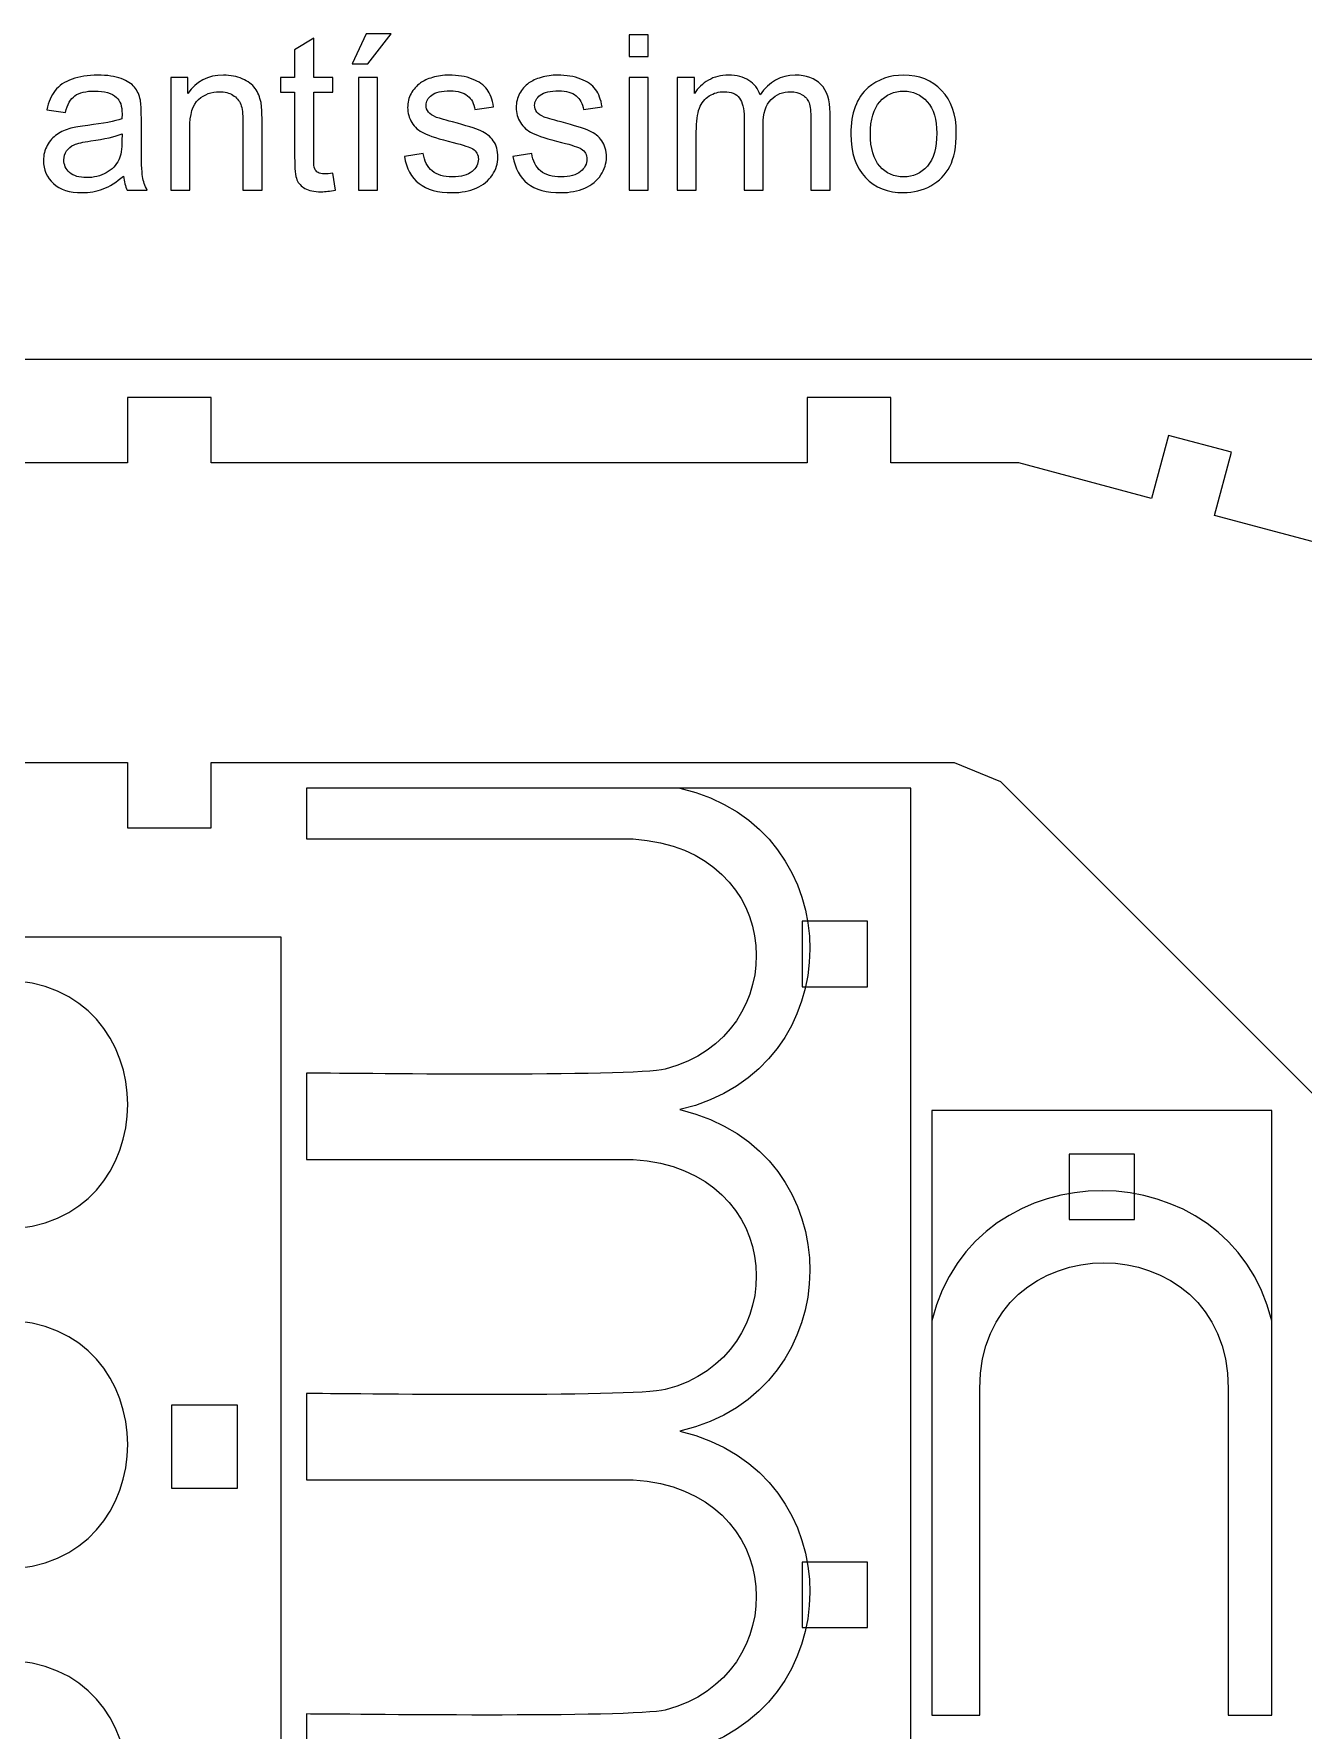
# Model space of a CAD drawing. Header units: millimetres. Extents: x -824 to 903, y -527 to 785.
# Drawn here: x -36.5 to 21.7, y 388.9 to 466.7 of the extents above; entities that cross this region are included whole.
import ezdxf

# ---------------------------------------------------------------- set-up
doc = ezdxf.new("R2010")
doc.units = ezdxf.units.MM
doc.header["$MEASUREMENT"] = 0
doc.layers.add('Camada 1', color=7, linetype='Continuous')

msp = doc.modelspace()

# ---------------------------------------------------------------- linework, layer by layer
at = {"layer": 'Camada 1', "color": 1, "lineweight": 9}
for points, knots in [([(-22.8146, 460.3547), (-22.8146, 460.3547), (-22.695, 459.5811), (-22.695, 459.5811), (-22.695, 459.5811), (-22.9407, 459.5296), (-23.1615, 459.5031), (-23.3541, 459.5031), (-23.3541, 459.5031), (-23.6712, 459.5031), (-23.9169, 459.5529), (-24.0929, 459.6541), (-24.0929, 459.6541), (-24.2672, 459.7554), (-24.39, 459.8866), (-24.4614, 460.0509), (-24.4614, 460.0509), (-24.5328, 460.2153), (-24.5677, 460.5606), (-24.5677, 461.0868), (-24.5677, 461.0868), (-24.5677, 461.0868), (-24.5677, 464.0651), (-24.5677, 464.0651), (-24.5677, 464.0651), (-24.5677, 464.0651), (-25.2151, 464.0651), (-25.2151, 464.0651), (-25.2151, 464.0651), (-25.2151, 464.0651), (-25.2151, 464.7425), (-25.2151, 464.7425), (-25.2151, 464.7425), (-25.2151, 464.7425), (-24.5677, 464.7425), (-24.5677, 464.7425), (-24.5677, 464.7425), (-24.5677, 464.7425), (-24.5677, 466.0208), (-24.5677, 466.0208), (-24.5677, 466.0208), (-24.5677, 466.0208), (-23.6911, 466.547), (-23.6911, 466.547), (-23.6911, 466.547), (-23.6911, 466.547), (-23.6911, 464.7425), (-23.6911, 464.7425), (-23.6911, 464.7425), (-23.6911, 464.7425), (-22.8146, 464.7425), (-22.8146, 464.7425), (-22.8146, 464.7425), (-22.8146, 464.7425), (-22.8146, 464.0651), (-22.8146, 464.0651), (-22.8146, 464.0651), (-22.8146, 464.0651), (-23.6911, 464.0651), (-23.6911, 464.0651), (-23.6911, 464.0651), (-23.6911, 464.0651), (-23.6911, 461.037), (-23.6911, 461.037), (-23.6911, 461.037), (-23.6911, 460.7864), (-23.6762, 460.6253), (-23.6446, 460.5539), (-23.6446, 460.5539), (-23.6148, 460.4826), (-23.565, 460.4261), (-23.4952, 460.3829), (-23.4952, 460.3829), (-23.4255, 460.3414), (-23.3259, 460.3199), (-23.1964, 460.3199), (-23.1964, 460.3199), (-23.1001, 460.3199), (-22.9723, 460.3315), (-22.8146, 460.3547)], [0, 0, 0, 0, 0.047619, 0.047619, 0.047619, 0.047619, 0.0952381, 0.0952381, 0.0952381, 0.0952381, 0.1428571, 0.1428571, 0.1428571, 0.1428571, 0.1904762, 0.1904762, 0.1904762, 0.1904762, 0.2380952, 0.2380952, 0.2380952, 0.2380952, 0.2857143, 0.2857143, 0.2857143, 0.2857143, 0.3333333, 0.3333333, 0.3333333, 0.3333333, 0.3809524, 0.3809524, 0.3809524, 0.3809524, 0.4285714, 0.4285714, 0.4285714, 0.4285714, 0.4761905, 0.4761905, 0.4761905, 0.4761905, 0.5238095, 0.5238095, 0.5238095, 0.5238095, 0.5714286, 0.5714286, 0.5714286, 0.5714286, 0.6190476, 0.6190476, 0.6190476, 0.6190476, 0.6666667, 0.6666667, 0.6666667, 0.6666667, 0.7142857, 0.7142857, 0.7142857, 0.7142857, 0.7619048, 0.7619048, 0.7619048, 0.7619048, 0.8095238, 0.8095238, 0.8095238, 0.8095238, 0.8571429, 0.8571429, 0.8571429, 0.8571429, 0.9047619, 0.9047619, 0.9047619, 0.9047619, 1, 1, 1, 1]), ([(-21.9298, 465.3799), (-21.9298, 465.3799), (-21.2923, 466.7446), (-21.2923, 466.7446), (-21.2923, 466.7446), (-21.2923, 466.7446), (-20.1368, 466.7446), (-20.1368, 466.7446), (-20.1368, 466.7446), (-20.1368, 466.7446), (-21.2026, 465.3799), (-21.2026, 465.3799), (-21.2026, 465.3799), (-21.2026, 465.3799), (-21.9298, 465.3799), (-21.9298, 465.3799)], [0, 0, 0, 0, 0.2, 0.2, 0.2, 0.2, 0.4, 0.4, 0.4, 0.4, 0.6, 0.6, 0.6, 0.6, 1, 1, 1, 1]), ([(-9.2215, 465.7087), (-9.2215, 465.7087), (-9.2215, 466.7047), (-9.2215, 466.7047), (-9.2215, 466.7047), (-9.2215, 466.7047), (-8.3449, 466.7047), (-8.3449, 466.7047), (-8.3449, 466.7047), (-8.3449, 466.7047), (-8.3449, 465.7087), (-8.3449, 465.7087), (-8.3449, 465.7087), (-8.3449, 465.7087), (-9.2215, 465.7087), (-9.2215, 465.7087)], [0, 0, 0, 0, 0.2, 0.2, 0.2, 0.2, 0.4, 0.4, 0.4, 0.4, 0.6, 0.6, 0.6, 0.6, 1, 1, 1, 1]), ([(-32.4202, 460.2203), (-32.7456, 459.943), (-33.0593, 459.7488), (-33.3598, 459.6342), (-33.3598, 459.6342), (-33.6603, 459.5197), (-33.9824, 459.4632), (-34.3277, 459.4632), (-34.3277, 459.4632), (-34.8954, 459.4632), (-35.332, 459.601), (-35.6375, 459.8783), (-35.6375, 459.8783), (-35.943, 460.1538), (-36.0957, 460.5075), (-36.0957, 460.9374), (-36.0957, 460.9374), (-36.0957, 461.1898), (-36.0376, 461.4205), (-35.9231, 461.6297), (-35.9231, 461.6297), (-35.8068, 461.8389), (-35.6558, 462.0049), (-35.4698, 462.1311), (-35.4698, 462.1311), (-35.2822, 462.2572), (-35.0731, 462.3535), (-34.839, 462.4183), (-34.839, 462.4183), (-34.6663, 462.4631), (-34.4057, 462.5063), (-34.0587, 462.5494), (-34.0587, 462.5494), (-33.3515, 462.6324), (-32.8286, 462.7337), (-32.4949, 462.8499), (-32.4949, 462.8499), (-32.4916, 462.9694), (-32.4899, 463.0458), (-32.4899, 463.0773), (-32.4899, 463.0773), (-32.4899, 463.4326), (-32.5729, 463.6833), (-32.7389, 463.8294), (-32.7389, 463.8294), (-32.963, 464.0269), (-33.2967, 464.1249), (-33.7383, 464.1249), (-33.7383, 464.1249), (-34.1517, 464.1249), (-34.4572, 464.0518), (-34.6531, 463.9074), (-34.6531, 463.9074), (-34.8506, 463.763), (-34.995, 463.5073), (-35.0897, 463.1388), (-35.0897, 463.1388), (-35.0897, 463.1388), (-35.9463, 463.2583), (-35.9463, 463.2583), (-35.9463, 463.2583), (-35.8683, 463.6252), (-35.7404, 463.9223), (-35.5611, 464.1481), (-35.5611, 464.1481), (-35.3819, 464.3739), (-35.1229, 464.5466), (-34.7842, 464.6694), (-34.7842, 464.6694), (-34.4472, 464.7906), (-34.0537, 464.852), (-33.6088, 464.852), (-33.6088, 464.852), (-33.1672, 464.852), (-32.807, 464.8006), (-32.5297, 464.696), (-32.5297, 464.696), (-32.2542, 464.5914), (-32.05, 464.4619), (-31.9205, 464.3042), (-31.9205, 464.3042), (-31.791, 464.1465), (-31.6997, 463.9473), (-31.6466, 463.7065), (-31.6466, 463.7065), (-31.6183, 463.5571), (-31.6034, 463.2882), (-31.6034, 462.9014), (-31.6034, 462.9014), (-31.6034, 462.9014), (-31.6034, 461.7393), (-31.6034, 461.7393), (-31.6034, 461.7393), (-31.6034, 460.9275), (-31.5851, 460.4145), (-31.5486, 460.197), (-31.5486, 460.197), (-31.5137, 459.9795), (-31.4407, 459.772), (-31.3344, 459.5728), (-31.3344, 459.5728), (-31.3344, 459.5728), (-32.2508, 459.5728), (-32.2508, 459.5728), (-32.2508, 459.5728), (-32.3388, 459.7571), (-32.3953, 459.9729), (-32.4202, 460.2203)], [0, 0, 0, 0, 0.0357143, 0.0357143, 0.0357143, 0.0357143, 0.0714286, 0.0714286, 0.0714286, 0.0714286, 0.1071429, 0.1071429, 0.1071429, 0.1071429, 0.1428571, 0.1428571, 0.1428571, 0.1428571, 0.1785714, 0.1785714, 0.1785714, 0.1785714, 0.2142857, 0.2142857, 0.2142857, 0.2142857, 0.25, 0.25, 0.25, 0.25, 0.2857143, 0.2857143, 0.2857143, 0.2857143, 0.3214286, 0.3214286, 0.3214286, 0.3214286, 0.3571429, 0.3571429, 0.3571429, 0.3571429, 0.3928571, 0.3928571, 0.3928571, 0.3928571, 0.4285714, 0.4285714, 0.4285714, 0.4285714, 0.4642857, 0.4642857, 0.4642857, 0.4642857, 0.5, 0.5, 0.5, 0.5, 0.5357143, 0.5357143, 0.5357143, 0.5357143, 0.5714286, 0.5714286, 0.5714286, 0.5714286, 0.6071429, 0.6071429, 0.6071429, 0.6071429, 0.6428571, 0.6428571, 0.6428571, 0.6428571, 0.6785714, 0.6785714, 0.6785714, 0.6785714, 0.7142857, 0.7142857, 0.7142857, 0.7142857, 0.75, 0.75, 0.75, 0.75, 0.7857143, 0.7857143, 0.7857143, 0.7857143, 0.8214286, 0.8214286, 0.8214286, 0.8214286, 0.8571429, 0.8571429, 0.8571429, 0.8571429, 0.8928571, 0.8928571, 0.8928571, 0.8928571, 0.9285714, 0.9285714, 0.9285714, 0.9285714, 1, 1, 1, 1]), ([(-30.257, 459.5728), (-30.257, 459.5728), (-30.257, 464.7425), (-30.257, 464.7425), (-30.257, 464.7425), (-30.257, 464.7425), (-29.4701, 464.7425), (-29.4701, 464.7425), (-29.4701, 464.7425), (-29.4701, 464.7425), (-29.4701, 464.0087), (-29.4701, 464.0087), (-29.4701, 464.0087), (-29.0916, 464.5715), (-28.5437, 464.852), (-27.8282, 464.852), (-27.8282, 464.852), (-27.5161, 464.852), (-27.2306, 464.7956), (-26.9699, 464.6844), (-26.9699, 464.6844), (-26.7093, 464.5731), (-26.5134, 464.4254), (-26.3839, 464.2444), (-26.3839, 464.2444), (-26.2544, 464.0635), (-26.1631, 463.8476), (-26.1116, 463.5986), (-26.1116, 463.5986), (-26.0801, 463.4359), (-26.0635, 463.152), (-26.0635, 462.747), (-26.0635, 462.747), (-26.0635, 462.747), (-26.0635, 459.5728), (-26.0635, 459.5728), (-26.0635, 459.5728), (-26.0635, 459.5728), (-26.94, 459.5728), (-26.94, 459.5728), (-26.94, 459.5728), (-26.94, 459.5728), (-26.94, 462.7138), (-26.94, 462.7138), (-26.94, 462.7138), (-26.94, 463.0707), (-26.9732, 463.338), (-27.0413, 463.514), (-27.0413, 463.514), (-27.1094, 463.6899), (-27.2306, 463.831), (-27.4032, 463.9373), (-27.4032, 463.9373), (-27.5759, 464.0419), (-27.7801, 464.095), (-28.0125, 464.095), (-28.0125, 464.095), (-28.3844, 464.095), (-28.7048, 463.9771), (-28.9754, 463.7397), (-28.9754, 463.7397), (-29.246, 463.504), (-29.3804, 463.0541), (-29.3804, 462.3934), (-29.3804, 462.3934), (-29.3804, 462.3934), (-29.3804, 459.5728), (-29.3804, 459.5728), (-29.3804, 459.5728), (-29.3804, 459.5728), (-30.257, 459.5728), (-30.257, 459.5728)], [0, 0, 0, 0, 0.0526316, 0.0526316, 0.0526316, 0.0526316, 0.1052632, 0.1052632, 0.1052632, 0.1052632, 0.1578947, 0.1578947, 0.1578947, 0.1578947, 0.2105263, 0.2105263, 0.2105263, 0.2105263, 0.2631579, 0.2631579, 0.2631579, 0.2631579, 0.3157895, 0.3157895, 0.3157895, 0.3157895, 0.3684211, 0.3684211, 0.3684211, 0.3684211, 0.4210526, 0.4210526, 0.4210526, 0.4210526, 0.4736842, 0.4736842, 0.4736842, 0.4736842, 0.5263158, 0.5263158, 0.5263158, 0.5263158, 0.5789474, 0.5789474, 0.5789474, 0.5789474, 0.6315789, 0.6315789, 0.6315789, 0.6315789, 0.6842105, 0.6842105, 0.6842105, 0.6842105, 0.7368421, 0.7368421, 0.7368421, 0.7368421, 0.7894737, 0.7894737, 0.7894737, 0.7894737, 0.8421053, 0.8421053, 0.8421053, 0.8421053, 0.8947368, 0.8947368, 0.8947368, 0.8947368, 1, 1, 1, 1]), ([(-21.6409, 459.5728), (-21.6409, 459.5728), (-21.6409, 464.7425), (-21.6409, 464.7425), (-21.6409, 464.7425), (-21.6409, 464.7425), (-20.7644, 464.7425), (-20.7644, 464.7425), (-20.7644, 464.7425), (-20.7644, 464.7425), (-20.7644, 459.5728), (-20.7644, 459.5728), (-20.7644, 459.5728), (-20.7644, 459.5728), (-21.6409, 459.5728), (-21.6409, 459.5728)], [0, 0, 0, 0, 0.2, 0.2, 0.2, 0.2, 0.4, 0.4, 0.4, 0.4, 0.6, 0.6, 0.6, 0.6, 1, 1, 1, 1]), ([(-19.5309, 461.1167), (-19.5309, 461.1167), (-18.6643, 461.2562), (-18.6643, 461.2562), (-18.6643, 461.2562), (-18.6162, 460.9092), (-18.4801, 460.6436), (-18.2576, 460.4577), (-18.2576, 460.4577), (-18.0351, 460.2734), (-17.723, 460.1804), (-17.3246, 460.1804), (-17.3246, 460.1804), (-16.9212, 460.1804), (-16.6224, 460.2618), (-16.4265, 460.4261), (-16.4265, 460.4261), (-16.2322, 460.5888), (-16.1343, 460.7814), (-16.1343, 461.0022), (-16.1343, 461.0022), (-16.1343, 461.1997), (-16.2223, 461.3558), (-16.3966, 461.4687), (-16.3966, 461.4687), (-16.5194, 461.5467), (-16.8183, 461.6446), (-17.2931, 461.7658), (-17.2931, 461.7658), (-17.9339, 461.9269), (-18.3771, 462.0663), (-18.6261, 462.1842), (-18.6261, 462.1842), (-18.8735, 462.3037), (-19.0611, 462.4664), (-19.1889, 462.6756), (-19.1889, 462.6756), (-19.3168, 462.8831), (-19.3815, 463.1139), (-19.3815, 463.3662), (-19.3815, 463.3662), (-19.3815, 463.597), (-19.3284, 463.8095), (-19.2238, 464.0054), (-19.2238, 464.0054), (-19.1175, 464.2013), (-18.9748, 464.3639), (-18.7938, 464.4934), (-18.7938, 464.4934), (-18.6577, 464.593), (-18.4718, 464.6777), (-18.2377, 464.7474), (-18.2377, 464.7474), (-18.0019, 464.8172), (-17.7513, 464.852), (-17.4823, 464.852), (-17.4823, 464.852), (-17.0772, 464.852), (-16.722, 464.7939), (-16.4165, 464.676), (-16.4165, 464.676), (-16.1094, 464.5598), (-15.8836, 464.4005), (-15.7375, 464.2013), (-15.7375, 464.2013), (-15.5931, 464.0004), (-15.4918, 463.7331), (-15.437, 463.3977), (-15.437, 463.3977), (-15.437, 463.3977), (-16.2937, 463.2782), (-16.2937, 463.2782), (-16.2937, 463.2782), (-16.3318, 463.5472), (-16.4447, 463.758), (-16.6307, 463.9091), (-16.6307, 463.9091), (-16.8166, 464.0601), (-17.0789, 464.1348), (-17.4192, 464.1348), (-17.4192, 464.1348), (-17.8193, 464.1348), (-18.1065, 464.0684), (-18.2775, 463.9356), (-18.2775, 463.9356), (-18.4485, 463.8028), (-18.5348, 463.6468), (-18.5348, 463.4691), (-18.5348, 463.4691), (-18.5348, 463.3562), (-18.5, 463.2533), (-18.4286, 463.162), (-18.4286, 463.162), (-18.3572, 463.069), (-18.246, 462.991), (-18.0932, 462.9296), (-18.0932, 462.9296), (-18.0053, 462.8964), (-17.7496, 462.8217), (-17.3213, 462.7055), (-17.3213, 462.7055), (-16.7037, 462.5411), (-16.2721, 462.405), (-16.0264, 462.3004), (-16.0264, 462.3004), (-15.7807, 462.1958), (-15.5881, 462.0414), (-15.4486, 461.8422), (-15.4486, 461.8422), (-15.3075, 461.6413), (-15.2378, 461.3923), (-15.2378, 461.0935), (-15.2378, 461.0935), (-15.2378, 460.803), (-15.3225, 460.529), (-15.4935, 460.2717), (-15.4935, 460.2717), (-15.6645, 460.0144), (-15.9102, 459.8152), (-16.2306, 459.6741), (-16.2306, 459.6741), (-16.5526, 459.533), (-16.9162, 459.4632), (-17.3213, 459.4632), (-17.3213, 459.4632), (-17.992, 459.4632), (-18.505, 459.6027), (-18.8569, 459.8799), (-18.8569, 459.8799), (-19.2088, 460.1588), (-19.433, 460.5705), (-19.5309, 461.1167)], [0, 0, 0, 0, 0.0294118, 0.0294118, 0.0294118, 0.0294118, 0.0588235, 0.0588235, 0.0588235, 0.0588235, 0.0882353, 0.0882353, 0.0882353, 0.0882353, 0.1176471, 0.1176471, 0.1176471, 0.1176471, 0.1470588, 0.1470588, 0.1470588, 0.1470588, 0.1764706, 0.1764706, 0.1764706, 0.1764706, 0.2058824, 0.2058824, 0.2058824, 0.2058824, 0.2352941, 0.2352941, 0.2352941, 0.2352941, 0.2647059, 0.2647059, 0.2647059, 0.2647059, 0.2941176, 0.2941176, 0.2941176, 0.2941176, 0.3235294, 0.3235294, 0.3235294, 0.3235294, 0.3529412, 0.3529412, 0.3529412, 0.3529412, 0.3823529, 0.3823529, 0.3823529, 0.3823529, 0.4117647, 0.4117647, 0.4117647, 0.4117647, 0.4411765, 0.4411765, 0.4411765, 0.4411765, 0.4705882, 0.4705882, 0.4705882, 0.4705882, 0.5, 0.5, 0.5, 0.5, 0.5294118, 0.5294118, 0.5294118, 0.5294118, 0.5588235, 0.5588235, 0.5588235, 0.5588235, 0.5882353, 0.5882353, 0.5882353, 0.5882353, 0.6176471, 0.6176471, 0.6176471, 0.6176471, 0.6470588, 0.6470588, 0.6470588, 0.6470588, 0.6764706, 0.6764706, 0.6764706, 0.6764706, 0.7058824, 0.7058824, 0.7058824, 0.7058824, 0.7352941, 0.7352941, 0.7352941, 0.7352941, 0.7647059, 0.7647059, 0.7647059, 0.7647059, 0.7941176, 0.7941176, 0.7941176, 0.7941176, 0.8235294, 0.8235294, 0.8235294, 0.8235294, 0.8529412, 0.8529412, 0.8529412, 0.8529412, 0.8823529, 0.8823529, 0.8823529, 0.8823529, 0.9117647, 0.9117647, 0.9117647, 0.9117647, 0.9411765, 0.9411765, 0.9411765, 0.9411765, 1, 1, 1, 1]), ([(-14.5505, 461.1167), (-14.5505, 461.1167), (-13.6839, 461.2562), (-13.6839, 461.2562), (-13.6839, 461.2562), (-13.6358, 460.9092), (-13.4997, 460.6436), (-13.2772, 460.4577), (-13.2772, 460.4577), (-13.0547, 460.2734), (-12.7426, 460.1804), (-12.3442, 460.1804), (-12.3442, 460.1804), (-11.9408, 460.1804), (-11.642, 460.2618), (-11.4461, 460.4261), (-11.4461, 460.4261), (-11.2518, 460.5888), (-11.1539, 460.7814), (-11.1539, 461.0022), (-11.1539, 461.0022), (-11.1539, 461.1997), (-11.2419, 461.3558), (-11.4162, 461.4687), (-11.4162, 461.4687), (-11.539, 461.5467), (-11.8379, 461.6446), (-12.3127, 461.7658), (-12.3127, 461.7658), (-12.9535, 461.9269), (-13.3967, 462.0663), (-13.6457, 462.1842), (-13.6457, 462.1842), (-13.8931, 462.3037), (-14.0807, 462.4664), (-14.2085, 462.6756), (-14.2085, 462.6756), (-14.3364, 462.8831), (-14.4011, 463.1139), (-14.4011, 463.3662), (-14.4011, 463.3662), (-14.4011, 463.597), (-14.348, 463.8095), (-14.2434, 464.0054), (-14.2434, 464.0054), (-14.1371, 464.2013), (-13.9944, 464.3639), (-13.8134, 464.4934), (-13.8134, 464.4934), (-13.6773, 464.593), (-13.4914, 464.6777), (-13.2573, 464.7474), (-13.2573, 464.7474), (-13.0215, 464.8172), (-12.7709, 464.852), (-12.5019, 464.852), (-12.5019, 464.852), (-12.0968, 464.852), (-11.7416, 464.7939), (-11.4361, 464.676), (-11.4361, 464.676), (-11.129, 464.5598), (-10.9032, 464.4005), (-10.7571, 464.2013), (-10.7571, 464.2013), (-10.6127, 464.0004), (-10.5114, 463.7331), (-10.4566, 463.3977), (-10.4566, 463.3977), (-10.4566, 463.3977), (-11.3133, 463.2782), (-11.3133, 463.2782), (-11.3133, 463.2782), (-11.3514, 463.5472), (-11.4643, 463.758), (-11.6503, 463.9091), (-11.6503, 463.9091), (-11.8362, 464.0601), (-12.0985, 464.1348), (-12.4388, 464.1348), (-12.4388, 464.1348), (-12.8389, 464.1348), (-13.1261, 464.0684), (-13.2971, 463.9356), (-13.2971, 463.9356), (-13.4681, 463.8028), (-13.5544, 463.6468), (-13.5544, 463.4691), (-13.5544, 463.4691), (-13.5544, 463.3562), (-13.5196, 463.2533), (-13.4482, 463.162), (-13.4482, 463.162), (-13.3768, 463.069), (-13.2656, 462.991), (-13.1128, 462.9296), (-13.1128, 462.9296), (-13.0249, 462.8964), (-12.7692, 462.8217), (-12.3409, 462.7055), (-12.3409, 462.7055), (-11.7233, 462.5411), (-11.2917, 462.405), (-11.046, 462.3004), (-11.046, 462.3004), (-10.8003, 462.1958), (-10.6077, 462.0414), (-10.4682, 461.8422), (-10.4682, 461.8422), (-10.3271, 461.6413), (-10.2574, 461.3923), (-10.2574, 461.0935), (-10.2574, 461.0935), (-10.2574, 460.803), (-10.3421, 460.529), (-10.5131, 460.2717), (-10.5131, 460.2717), (-10.6841, 460.0144), (-10.9298, 459.8152), (-11.2502, 459.6741), (-11.2502, 459.6741), (-11.5722, 459.533), (-11.9358, 459.4632), (-12.3409, 459.4632), (-12.3409, 459.4632), (-13.0116, 459.4632), (-13.5246, 459.6027), (-13.8765, 459.8799), (-13.8765, 459.8799), (-14.2284, 460.1588), (-14.4526, 460.5705), (-14.5505, 461.1167)], [0, 0, 0, 0, 0.0294118, 0.0294118, 0.0294118, 0.0294118, 0.0588235, 0.0588235, 0.0588235, 0.0588235, 0.0882353, 0.0882353, 0.0882353, 0.0882353, 0.1176471, 0.1176471, 0.1176471, 0.1176471, 0.1470588, 0.1470588, 0.1470588, 0.1470588, 0.1764706, 0.1764706, 0.1764706, 0.1764706, 0.2058824, 0.2058824, 0.2058824, 0.2058824, 0.2352941, 0.2352941, 0.2352941, 0.2352941, 0.2647059, 0.2647059, 0.2647059, 0.2647059, 0.2941176, 0.2941176, 0.2941176, 0.2941176, 0.3235294, 0.3235294, 0.3235294, 0.3235294, 0.3529412, 0.3529412, 0.3529412, 0.3529412, 0.3823529, 0.3823529, 0.3823529, 0.3823529, 0.4117647, 0.4117647, 0.4117647, 0.4117647, 0.4411765, 0.4411765, 0.4411765, 0.4411765, 0.4705882, 0.4705882, 0.4705882, 0.4705882, 0.5, 0.5, 0.5, 0.5, 0.5294118, 0.5294118, 0.5294118, 0.5294118, 0.5588235, 0.5588235, 0.5588235, 0.5588235, 0.5882353, 0.5882353, 0.5882353, 0.5882353, 0.6176471, 0.6176471, 0.6176471, 0.6176471, 0.6470588, 0.6470588, 0.6470588, 0.6470588, 0.6764706, 0.6764706, 0.6764706, 0.6764706, 0.7058824, 0.7058824, 0.7058824, 0.7058824, 0.7352941, 0.7352941, 0.7352941, 0.7352941, 0.7647059, 0.7647059, 0.7647059, 0.7647059, 0.7941176, 0.7941176, 0.7941176, 0.7941176, 0.8235294, 0.8235294, 0.8235294, 0.8235294, 0.8529412, 0.8529412, 0.8529412, 0.8529412, 0.8823529, 0.8823529, 0.8823529, 0.8823529, 0.9117647, 0.9117647, 0.9117647, 0.9117647, 0.9411765, 0.9411765, 0.9411765, 0.9411765, 1, 1, 1, 1]), ([(-9.2215, 459.5728), (-9.2215, 459.5728), (-9.2215, 464.7425), (-9.2215, 464.7425), (-9.2215, 464.7425), (-9.2215, 464.7425), (-8.3449, 464.7425), (-8.3449, 464.7425), (-8.3449, 464.7425), (-8.3449, 464.7425), (-8.3449, 459.5728), (-8.3449, 459.5728), (-8.3449, 459.5728), (-8.3449, 459.5728), (-9.2215, 459.5728), (-9.2215, 459.5728)], [0, 0, 0, 0, 0.2, 0.2, 0.2, 0.2, 0.4, 0.4, 0.4, 0.4, 0.6, 0.6, 0.6, 0.6, 1, 1, 1, 1]), ([(-7.0085, 459.5728), (-7.0085, 459.5728), (-7.0085, 464.7425), (-7.0085, 464.7425), (-7.0085, 464.7425), (-7.0085, 464.7425), (-6.2216, 464.7425), (-6.2216, 464.7425), (-6.2216, 464.7425), (-6.2216, 464.7425), (-6.2216, 464.012), (-6.2216, 464.012), (-6.2216, 464.012), (-6.0606, 464.2643), (-5.8447, 464.4685), (-5.5758, 464.6213), (-5.5758, 464.6213), (-5.3069, 464.7757), (-5.0014, 464.852), (-4.6577, 464.852), (-4.6577, 464.852), (-4.2759, 464.852), (-3.9621, 464.7723), (-3.7181, 464.6146), (-3.7181, 464.6146), (-3.4741, 464.4553), (-3.3014, 464.2345), (-3.2018, 463.9489), (-3.2018, 463.9489), (-2.7901, 464.5515), (-2.2572, 464.852), (-1.5998, 464.852), (-1.5998, 464.852), (-1.0851, 464.852), (-0.6884, 464.7109), (-0.4128, 464.427), (-0.4128, 464.427), (-0.1355, 464.1431), (0.0039, 463.7065), (0.0039, 463.1172), (0.0039, 463.1172), (0.0039, 463.1172), (0.0039, 459.5728), (0.0039, 459.5728), (0.0039, 459.5728), (0.0039, 459.5728), (-0.8726, 459.5728), (-0.8726, 459.5728), (-0.8726, 459.5728), (-0.8726, 459.5728), (-0.8726, 462.8267), (-0.8726, 462.8267), (-0.8726, 462.8267), (-0.8726, 463.1753), (-0.9025, 463.4276), (-0.959, 463.582), (-0.959, 463.582), (-1.0154, 463.7364), (-1.1183, 463.8593), (-1.2694, 463.9539), (-1.2694, 463.9539), (-1.4188, 464.0485), (-1.5948, 464.095), (-1.7957, 464.095), (-1.7957, 464.095), (-2.1609, 464.095), (-2.463, 463.9738), (-2.7038, 463.7331), (-2.7038, 463.7331), (-2.9445, 463.4907), (-3.064, 463.1039), (-3.064, 462.5727), (-3.064, 462.5727), (-3.064, 462.5727), (-3.064, 459.5728), (-3.064, 459.5728), (-3.064, 459.5728), (-3.064, 459.5728), (-3.9406, 459.5728), (-3.9406, 459.5728), (-3.9406, 459.5728), (-3.9406, 459.5728), (-3.9406, 462.9279), (-3.9406, 462.9279), (-3.9406, 462.9279), (-3.9406, 463.3164), (-4.0119, 463.6086), (-4.1547, 463.8028), (-4.1547, 463.8028), (-4.2975, 463.9971), (-4.5316, 464.095), (-4.8553, 464.095), (-4.8553, 464.095), (-5.101, 464.095), (-5.3284, 464.0303), (-5.5376, 463.9008), (-5.5376, 463.9008), (-5.7468, 463.7713), (-5.8979, 463.582), (-5.9925, 463.3313), (-5.9925, 463.3313), (-6.0855, 463.0823), (-6.1319, 462.7221), (-6.1319, 462.2523), (-6.1319, 462.2523), (-6.1319, 462.2523), (-6.1319, 459.5728), (-6.1319, 459.5728), (-6.1319, 459.5728), (-6.1319, 459.5728), (-7.0085, 459.5728), (-7.0085, 459.5728)], [0, 0, 0, 0, 0.0344828, 0.0344828, 0.0344828, 0.0344828, 0.0689655, 0.0689655, 0.0689655, 0.0689655, 0.1034483, 0.1034483, 0.1034483, 0.1034483, 0.137931, 0.137931, 0.137931, 0.137931, 0.1724138, 0.1724138, 0.1724138, 0.1724138, 0.2068966, 0.2068966, 0.2068966, 0.2068966, 0.2413793, 0.2413793, 0.2413793, 0.2413793, 0.2758621, 0.2758621, 0.2758621, 0.2758621, 0.3103448, 0.3103448, 0.3103448, 0.3103448, 0.3448276, 0.3448276, 0.3448276, 0.3448276, 0.3793103, 0.3793103, 0.3793103, 0.3793103, 0.4137931, 0.4137931, 0.4137931, 0.4137931, 0.4482759, 0.4482759, 0.4482759, 0.4482759, 0.4827586, 0.4827586, 0.4827586, 0.4827586, 0.5172414, 0.5172414, 0.5172414, 0.5172414, 0.5517241, 0.5517241, 0.5517241, 0.5517241, 0.5862069, 0.5862069, 0.5862069, 0.5862069, 0.6206897, 0.6206897, 0.6206897, 0.6206897, 0.6551724, 0.6551724, 0.6551724, 0.6551724, 0.6896552, 0.6896552, 0.6896552, 0.6896552, 0.7241379, 0.7241379, 0.7241379, 0.7241379, 0.7586207, 0.7586207, 0.7586207, 0.7586207, 0.7931034, 0.7931034, 0.7931034, 0.7931034, 0.8275862, 0.8275862, 0.8275862, 0.8275862, 0.862069, 0.862069, 0.862069, 0.862069, 0.8965517, 0.8965517, 0.8965517, 0.8965517, 0.9310345, 0.9310345, 0.9310345, 0.9310345, 1, 1, 1, 1]), ([(0.9601, 462.1576), (0.9601, 463.1122), (1.2257, 463.8194), (1.7586, 464.2793), (1.7586, 464.2793), (2.2019, 464.6611), (2.7447, 464.852), (3.3839, 464.852), (3.3839, 464.852), (4.0928, 464.852), (4.6738, 464.6196), (5.1254, 464.1548), (5.1254, 464.1548), (5.5753, 463.6916), (5.8011, 463.0491), (5.8011, 462.2307), (5.8011, 462.2307), (5.8011, 461.5666), (5.7014, 461.0453), (5.5022, 460.6652), (5.5022, 460.6652), (5.303, 460.285), (5.0125, 459.9895), (4.6307, 459.7787), (4.6307, 459.7787), (4.2505, 459.5678), (3.8338, 459.4632), (3.3839, 459.4632), (3.3839, 459.4632), (2.6601, 459.4632), (2.0757, 459.694), (1.6291, 460.1572), (1.6291, 460.1572), (1.1826, 460.6203), (0.9601, 461.2877), (0.9601, 462.1576)], [0, 0, 0, 0, 0.1, 0.1, 0.1, 0.1, 0.2, 0.2, 0.2, 0.2, 0.3, 0.3, 0.3, 0.3, 0.4, 0.4, 0.4, 0.4, 0.5, 0.5, 0.5, 0.5, 0.6, 0.6, 0.6, 0.6, 0.7, 0.7, 0.7, 0.7, 0.8, 0.8, 0.8, 0.8, 1, 1, 1, 1]), ([(1.8566, 462.156), (1.8566, 461.4952), (2.001, 461.0005), (2.2899, 460.6735), (2.2899, 460.6735), (2.5804, 460.3448), (2.944, 460.1804), (3.3839, 460.1804), (3.3839, 460.1804), (3.8189, 460.1804), (4.1808, 460.3448), (4.4713, 460.6751), (4.4713, 460.6751), (4.7602, 461.0055), (4.9046, 461.5085), (4.9046, 462.1842), (4.9046, 462.1842), (4.9046, 462.8217), (4.7585, 463.3048), (4.468, 463.6318), (4.468, 463.6318), (4.1774, 463.9605), (3.8155, 464.1249), (3.3839, 464.1249), (3.3839, 464.1249), (2.944, 464.1249), (2.5804, 463.9622), (2.2899, 463.6351), (2.2899, 463.6351), (2.001, 463.3081), (1.8566, 462.815), (1.8566, 462.156)], [0, 0, 0, 0, 0.1111111, 0.1111111, 0.1111111, 0.1111111, 0.2222222, 0.2222222, 0.2222222, 0.2222222, 0.3333333, 0.3333333, 0.3333333, 0.3333333, 0.4444444, 0.4444444, 0.4444444, 0.4444444, 0.5555556, 0.5555556, 0.5555556, 0.5555556, 0.6666667, 0.6666667, 0.6666667, 0.6666667, 0.7777778, 0.7777778, 0.7777778, 0.7777778, 1, 1, 1, 1]), ([(-32.4899, 462.1626), (-32.8086, 462.0331), (-33.2868, 461.9235), (-33.9243, 461.8339), (-33.9243, 461.8339), (-34.2862, 461.7824), (-34.5418, 461.7243), (-34.6912, 461.6596), (-34.6912, 461.6596), (-34.8407, 461.5948), (-34.9552, 461.5002), (-35.0365, 461.3774), (-35.0365, 461.3774), (-35.1179, 461.2529), (-35.1594, 461.1151), (-35.1594, 460.9623), (-35.1594, 460.9623), (-35.1594, 460.7316), (-35.0714, 460.5373), (-34.8938, 460.3829), (-34.8938, 460.3829), (-34.7161, 460.2286), (-34.4572, 460.1505), (-34.1168, 460.1505), (-34.1168, 460.1505), (-33.7798, 460.1505), (-33.4793, 460.2236), (-33.2154, 460.3713), (-33.2154, 460.3713), (-32.9531, 460.5174), (-32.7588, 460.7183), (-32.636, 460.9723), (-32.636, 460.9723), (-32.5414, 461.1698), (-32.4949, 461.4604), (-32.4949, 461.8439), (-32.4949, 461.8439), (-32.4949, 461.8439), (-32.4899, 462.1626), (-32.4899, 462.1626)], [0, 0, 0, 0, 0.0909091, 0.0909091, 0.0909091, 0.0909091, 0.1818182, 0.1818182, 0.1818182, 0.1818182, 0.2727273, 0.2727273, 0.2727273, 0.2727273, 0.3636364, 0.3636364, 0.3636364, 0.3636364, 0.4545455, 0.4545455, 0.4545455, 0.4545455, 0.5454545, 0.5454545, 0.5454545, 0.5454545, 0.6363636, 0.6363636, 0.6363636, 0.6363636, 0.7272727, 0.7272727, 0.7272727, 0.7272727, 0.8181818, 0.8181818, 0.8181818, 0.8181818, 1, 1, 1, 1])]:
    msp.add_open_spline(points, degree=3, knots=knots, dxfattribs=at)
at = {"layer": 'Camada 1', "color": 250, "lineweight": 9}
for points, knots in [([(136.6473, 180.2086), (136.6473, 180.2086), (136.6473, 451.8228), (136.6473, 451.8228), (136.6473, 451.8228), (136.6473, 451.8228), (-89.6457, 451.8228), (-89.6457, 451.8228), (-89.6457, 451.8228), (-89.6457, 451.8228), (-89.6457, 180.2086), (-89.6457, 180.2086), (-89.6457, 180.2086), (-89.6457, 180.2086), (136.6473, 180.2086), (136.6473, 180.2086)], [0, 0, 0, 0, 0.2, 0.2, 0.2, 0.2, 0.4, 0.4, 0.4, 0.4, 0.6, 0.6, 0.6, 0.6, 1, 1, 1, 1]), ([(2.7945, 450.0578), (2.7945, 450.0578), (2.7945, 447.0583), (2.7945, 447.0583), (2.7945, 447.0583), (2.7945, 447.0583), (8.6737, 447.0583), (8.6737, 447.0583), (8.6737, 447.0583), (8.6737, 447.0583), (14.7581, 445.428), (14.7581, 445.428), (14.7581, 445.428), (14.7581, 445.428), (15.5343, 448.3254), (15.5343, 448.3254), (15.5343, 448.3254), (15.5343, 448.3254), (18.4316, 447.549), (18.4316, 447.549), (18.4316, 447.549), (18.4316, 447.549), (17.6554, 444.6517), (17.6554, 444.6517), (17.6554, 444.6517), (17.6554, 444.6517), (23.7396, 443.0214), (23.7396, 443.0214), (23.7396, 443.0214), (23.7396, 443.0214), (28.1937, 438.5674), (28.1937, 438.5674), (28.1937, 438.5674), (28.1937, 438.5674), (30.3147, 440.6883), (30.3147, 440.6883), (30.3147, 440.6883), (30.3147, 440.6883), (32.4356, 438.5674), (32.4356, 438.5674), (32.4356, 438.5674), (32.4356, 438.5674), (30.3147, 436.4463), (30.3147, 436.4463), (30.3147, 436.4463), (30.3147, 436.4463), (34.7687, 431.9923), (34.7687, 431.9923), (34.7687, 431.9923), (34.7687, 431.9923), (36.399, 425.9081), (36.399, 425.9081), (36.399, 425.9081), (36.399, 425.9081), (39.2963, 426.6843), (39.2963, 426.6843), (39.2963, 426.6843), (39.2963, 426.6843), (40.0727, 423.787), (40.0727, 423.787), (40.0727, 423.787), (40.0727, 423.787), (37.1754, 423.0107), (37.1754, 423.0107), (37.1754, 423.0107), (37.1754, 423.0107), (38.8056, 416.9264), (38.8056, 416.9264), (38.8056, 416.9264), (38.8056, 416.9264), (38.8056, 411.0751), (38.8056, 411.0751), (38.8056, 411.0751), (38.8056, 411.0751), (41.8051, 411.0751), (41.8051, 411.0751), (41.8051, 411.0751), (41.8051, 411.0751), (41.8051, 408.0756), (41.8051, 408.0756), (41.8051, 408.0756), (41.8051, 408.0756), (38.8056, 408.0756), (38.8056, 408.0756), (38.8056, 408.0756), (38.8056, 408.0756), (38.8056, 381.6714), (38.8056, 381.6714), (38.8056, 381.6714), (38.8056, 381.6714), (41.8051, 381.6714), (41.8051, 381.6714), (41.8051, 381.6714), (41.8051, 381.6714), (41.8051, 378.6718), (41.8051, 378.6718), (41.8051, 378.6718), (41.8051, 378.6718), (38.8056, 378.6718), (38.8056, 378.6718), (38.8056, 378.6718), (38.8056, 378.6718), (38.8056, 352.2675), (38.8056, 352.2675), (38.8056, 352.2675), (38.8056, 352.2675), (41.8051, 352.2675), (41.8051, 352.2675), (41.8051, 352.2675), (41.8051, 352.2675), (41.8051, 349.2681), (41.8051, 349.2681), (41.8051, 349.2681), (41.8051, 349.2681), (38.8056, 349.2681), (38.8056, 349.2681), (38.8056, 349.2681), (38.8056, 349.2681), (38.8056, 343.1516), (38.8056, 343.1516), (38.8056, 343.1516), (38.8056, 343.1516), (24.6136, 343.1516), (24.6136, 343.1516), (24.6136, 343.1516), (24.6136, 343.1516), (24.6136, 349.2681), (24.6136, 349.2681), (24.6136, 349.2681), (24.6136, 349.2681), (21.6141, 349.2681), (21.6141, 349.2681), (21.6141, 349.2681), (21.6141, 349.2681), (21.6141, 352.2675), (21.6141, 352.2675), (21.6141, 352.2675), (21.6141, 352.2675), (24.6136, 352.2675), (24.6136, 352.2675), (24.6136, 352.2675), (24.6136, 352.2675), (24.6136, 378.6718), (24.6136, 378.6718), (24.6136, 378.6718), (24.6136, 378.6718), (21.6141, 378.6718), (21.6141, 378.6718), (21.6141, 378.6718), (21.6141, 378.6718), (21.6141, 381.6714), (21.6141, 381.6714), (21.6141, 381.6714), (21.6141, 381.6714), (24.6136, 381.6714), (24.6136, 381.6714), (24.6136, 381.6714), (24.6136, 381.6714), (24.6136, 414.4151), (24.6136, 414.4151), (24.6136, 414.4151), (24.6136, 414.4151), (23.735, 416.5362), (23.735, 416.5362), (23.735, 416.5362), (23.735, 416.5362), (7.8278, 432.4435), (7.8278, 432.4435), (7.8278, 432.4435), (7.8278, 432.4435), (5.7068, 433.3221), (5.7068, 433.3221), (5.7068, 433.3221), (5.7068, 433.3221), (-28.4004, 433.3221), (-28.4004, 433.3221), (-28.4004, 433.3221), (-28.4004, 433.3221), (-28.4004, 430.3225), (-28.4004, 430.3225), (-28.4004, 430.3225), (-28.4004, 430.3225), (-32.2396, 430.3225), (-32.2396, 430.3225), (-32.2396, 430.3225), (-32.2396, 430.3225), (-32.2396, 433.3221), (-32.2396, 433.3221), (-32.2396, 433.3221), (-32.2396, 433.3221), (-59.5952, 433.3221), (-59.5952, 433.3221), (-59.5952, 433.3221), (-59.5952, 433.3221), (-59.5952, 430.3225), (-59.5952, 430.3225), (-59.5952, 430.3225), (-59.5952, 430.3225), (-63.4344, 430.3225), (-63.4344, 430.3225), (-63.4344, 430.3225), (-63.4344, 430.3225), (-63.4344, 433.3221), (-63.4344, 433.3221), (-63.4344, 433.3221), (-63.4344, 433.3221), (-84.9109, 433.3221), (-84.9109, 433.3221), (-84.9109, 433.3221), (-84.9109, 433.3221), (-84.9109, 447.0583), (-84.9109, 447.0583), (-84.9109, 447.0583), (-84.9109, 447.0583), (-63.4344, 447.0583), (-63.4344, 447.0583), (-63.4344, 447.0583), (-63.4344, 447.0583), (-63.4344, 450.0578), (-63.4344, 450.0578), (-63.4344, 450.0578), (-63.4344, 450.0578), (-59.5952, 450.0578), (-59.5952, 450.0578), (-59.5952, 450.0578), (-59.5952, 450.0578), (-59.5952, 447.0583), (-59.5952, 447.0583), (-59.5952, 447.0583), (-59.5952, 447.0583), (-32.2396, 447.0583), (-32.2396, 447.0583), (-32.2396, 447.0583), (-32.2396, 447.0583), (-32.2396, 450.0578), (-32.2396, 450.0578), (-32.2396, 450.0578), (-32.2396, 450.0578), (-28.4004, 450.0578), (-28.4004, 450.0578), (-28.4004, 450.0578), (-28.4004, 450.0578), (-28.4004, 447.0583), (-28.4004, 447.0583), (-28.4004, 447.0583), (-28.4004, 447.0583), (-1.0446, 447.0583), (-1.0446, 447.0583), (-1.0446, 447.0583), (-1.0446, 447.0583), (-1.0446, 450.0578), (-1.0446, 450.0578), (-1.0446, 450.0578), (-1.0446, 450.0578), (2.7945, 450.0578), (2.7945, 450.0578)], [0, 0, 0, 0, 0.0153846, 0.0153846, 0.0153846, 0.0153846, 0.0307692, 0.0307692, 0.0307692, 0.0307692, 0.0461538, 0.0461538, 0.0461538, 0.0461538, 0.0615385, 0.0615385, 0.0615385, 0.0615385, 0.0769231, 0.0769231, 0.0769231, 0.0769231, 0.0923077, 0.0923077, 0.0923077, 0.0923077, 0.1076923, 0.1076923, 0.1076923, 0.1076923, 0.1230769, 0.1230769, 0.1230769, 0.1230769, 0.1384615, 0.1384615, 0.1384615, 0.1384615, 0.1538462, 0.1538462, 0.1538462, 0.1538462, 0.1692308, 0.1692308, 0.1692308, 0.1692308, 0.1846154, 0.1846154, 0.1846154, 0.1846154, 0.2, 0.2, 0.2, 0.2, 0.2153846, 0.2153846, 0.2153846, 0.2153846, 0.2307692, 0.2307692, 0.2307692, 0.2307692, 0.2461538, 0.2461538, 0.2461538, 0.2461538, 0.2615385, 0.2615385, 0.2615385, 0.2615385, 0.2769231, 0.2769231, 0.2769231, 0.2769231, 0.2923077, 0.2923077, 0.2923077, 0.2923077, 0.3076923, 0.3076923, 0.3076923, 0.3076923, 0.3230769, 0.3230769, 0.3230769, 0.3230769, 0.3384615, 0.3384615, 0.3384615, 0.3384615, 0.3538462, 0.3538462, 0.3538462, 0.3538462, 0.3692308, 0.3692308, 0.3692308, 0.3692308, 0.3846154, 0.3846154, 0.3846154, 0.3846154, 0.4, 0.4, 0.4, 0.4, 0.4153846, 0.4153846, 0.4153846, 0.4153846, 0.4307692, 0.4307692, 0.4307692, 0.4307692, 0.4461538, 0.4461538, 0.4461538, 0.4461538, 0.4615385, 0.4615385, 0.4615385, 0.4615385, 0.4769231, 0.4769231, 0.4769231, 0.4769231, 0.4923077, 0.4923077, 0.4923077, 0.4923077, 0.5076923, 0.5076923, 0.5076923, 0.5076923, 0.5230769, 0.5230769, 0.5230769, 0.5230769, 0.5384615, 0.5384615, 0.5384615, 0.5384615, 0.5538462, 0.5538462, 0.5538462, 0.5538462, 0.5692308, 0.5692308, 0.5692308, 0.5692308, 0.5846154, 0.5846154, 0.5846154, 0.5846154, 0.6, 0.6, 0.6, 0.6, 0.6153846, 0.6153846, 0.6153846, 0.6153846, 0.6307692, 0.6307692, 0.6307692, 0.6307692, 0.6461538, 0.6461538, 0.6461538, 0.6461538, 0.6615385, 0.6615385, 0.6615385, 0.6615385, 0.6769231, 0.6769231, 0.6769231, 0.6769231, 0.6923077, 0.6923077, 0.6923077, 0.6923077, 0.7076923, 0.7076923, 0.7076923, 0.7076923, 0.7230769, 0.7230769, 0.7230769, 0.7230769, 0.7384615, 0.7384615, 0.7384615, 0.7384615, 0.7538462, 0.7538462, 0.7538462, 0.7538462, 0.7692308, 0.7692308, 0.7692308, 0.7692308, 0.7846154, 0.7846154, 0.7846154, 0.7846154, 0.8, 0.8, 0.8, 0.8, 0.8153846, 0.8153846, 0.8153846, 0.8153846, 0.8307692, 0.8307692, 0.8307692, 0.8307692, 0.8461538, 0.8461538, 0.8461538, 0.8461538, 0.8615385, 0.8615385, 0.8615385, 0.8615385, 0.8769231, 0.8769231, 0.8769231, 0.8769231, 0.8923077, 0.8923077, 0.8923077, 0.8923077, 0.9076923, 0.9076923, 0.9076923, 0.9076923, 0.9230769, 0.9230769, 0.9230769, 0.9230769, 0.9384615, 0.9384615, 0.9384615, 0.9384615, 0.9538462, 0.9538462, 0.9538462, 0.9538462, 0.9692308, 0.9692308, 0.9692308, 0.9692308, 1, 1, 1, 1]), ([(-24.0306, 400.4031), (-24.0306, 400.4031), (-24.0306, 404.3614), (-24.0306, 404.3614), (-24.0306, 404.3614), (-22.4279, 404.3614), (-9.0209, 404.1743), (-7.5582, 404.5444), (-7.5582, 404.5444), (-1.6642, 406.0357), (-1.8743, 414.6628), (-9.0331, 415.1051), (-9.0331, 415.1051), (-9.0331, 415.1051), (-24.0306, 415.1051), (-24.0306, 415.1051), (-24.0306, 415.1051), (-24.0306, 415.1051), (-24.0306, 419.0632), (-24.0306, 419.0632), (-24.0306, 419.0632), (-22.4279, 419.0632), (-9.0209, 418.8762), (-7.5582, 419.2463), (-7.5582, 419.2463), (-1.6642, 420.7376), (-1.8743, 429.3647), (-9.0331, 429.807), (-9.0331, 429.807), (-9.0331, 429.807), (-24.0306, 429.807), (-24.0306, 429.807), (-24.0306, 429.807), (-24.0306, 429.807), (-24.0306, 432.1456), (-24.0306, 432.1456), (-24.0306, 432.1456), (-24.0306, 432.1456), (3.7187, 432.1456), (3.7187, 432.1456), (3.7187, 432.1456), (3.7187, 432.1456), (3.7187, 358.3708), (3.7187, 358.3708), (3.7187, 358.3708), (3.7187, 358.3708), (-24.0306, 358.3708), (-24.0306, 358.3708), (-24.0306, 358.3708), (-24.0306, 373.94), (-24.0306, 384.2574), (-24.0306, 389.6595), (-24.0306, 389.6595), (-22.4276, 389.6595), (-9.0213, 389.4724), (-7.5582, 389.8425), (-7.5582, 389.8425), (-1.6645, 391.3334), (-1.8738, 399.9607), (-9.0331, 400.4031), (-9.0331, 400.4031), (-9.0331, 400.4031), (-24.0306, 400.4031), (-24.0306, 400.4031)], [0, 0, 0, 0, 0.0588235, 0.0588235, 0.0588235, 0.0588235, 0.1176471, 0.1176471, 0.1176471, 0.1176471, 0.1764706, 0.1764706, 0.1764706, 0.1764706, 0.2352941, 0.2352941, 0.2352941, 0.2352941, 0.2941176, 0.2941176, 0.2941176, 0.2941176, 0.3529412, 0.3529412, 0.3529412, 0.3529412, 0.4117647, 0.4117647, 0.4117647, 0.4117647, 0.4705882, 0.4705882, 0.4705882, 0.4705882, 0.5294118, 0.5294118, 0.5294118, 0.5294118, 0.5882353, 0.5882353, 0.5882353, 0.5882353, 0.6470588, 0.6470588, 0.6470588, 0.6470588, 0.7058824, 0.7058824, 0.7058824, 0.7058824, 0.7647059, 0.7647059, 0.7647059, 0.7647059, 0.8235294, 0.8235294, 0.8235294, 0.8235294, 0.8823529, 0.8823529, 0.8823529, 0.8823529, 1, 1, 1, 1]), ([(1.719, 426.0291), (1.719, 426.0291), (1.719, 423.0296), (1.719, 423.0296), (1.719, 423.0296), (1.719, 423.0296), (-1.2805, 423.0296), (-1.2805, 423.0296), (-1.2805, 423.0296), (-1.2805, 423.0296), (-1.2805, 426.0291), (-1.2805, 426.0291), (-1.2805, 426.0291), (-1.2805, 426.0291), (1.719, 426.0291), (1.719, 426.0291)], [0, 0, 0, 0, 0.2, 0.2, 0.2, 0.2, 0.4, 0.4, 0.4, 0.4, 0.6, 0.6, 0.6, 0.6, 1, 1, 1, 1]), ([(-52.9564, 365.1256), (-52.9564, 365.1256), (-52.9564, 351.5702), (-52.9564, 351.5702), (-52.9564, 351.5702), (-52.9564, 351.5702), (-55.9559, 351.5702), (-55.9559, 351.5702), (-55.9559, 351.5702), (-55.9559, 351.5702), (-55.9559, 345.9462), (-55.9559, 345.9462), (-55.9559, 345.9462), (-55.9559, 345.9462), (-52.9564, 345.9462), (-52.9564, 345.9462), (-52.9564, 345.9462), (-52.9564, 345.9462), (-52.9564, 334.698), (-52.9564, 334.698), (-52.9564, 334.698), (-52.9564, 334.698), (-11.974, 334.698), (-11.974, 334.698), (-11.974, 334.698), (-11.974, 334.698), (-11.974, 357.1943), (-11.974, 357.1943), (-11.974, 357.1943), (-11.974, 357.1943), (-25.2071, 357.1943), (-25.2071, 357.1943), (-25.2071, 357.1943), (-25.2071, 357.1943), (-25.2071, 425.3158), (-25.2071, 425.3158), (-25.2071, 425.3158), (-25.2071, 425.3158), (-52.9564, 425.3158), (-52.9564, 425.3158), (-52.9564, 425.3158), (-52.9564, 425.3158), (-52.9564, 423.3162), (-52.9564, 423.3162), (-52.9564, 423.3162), (-52.9564, 423.3162), (-37.9589, 423.3162), (-37.9589, 423.3162), (-37.9589, 423.3162), (-30.3173, 423.3162), (-30.3197, 411.918), (-37.9589, 411.918), (-37.9589, 411.918), (-37.9589, 411.918), (-52.9564, 411.918), (-52.9564, 411.918), (-52.9564, 411.918), (-52.9564, 411.918), (-52.9564, 407.7187), (-52.9564, 407.7187), (-52.9564, 407.7187), (-52.9564, 407.7187), (-37.9589, 407.7187), (-37.9589, 407.7187), (-37.9589, 407.7187), (-30.3185, 407.7187), (-30.3186, 396.3205), (-37.9589, 396.3205), (-37.9589, 396.3205), (-37.9589, 396.3205), (-52.9564, 396.3205), (-52.9564, 396.3205), (-52.9564, 396.3205), (-52.9564, 396.3205), (-52.9564, 392.1212), (-52.9564, 392.1212), (-52.9564, 392.1212), (-52.9564, 392.1212), (-37.9589, 392.1212), (-37.9589, 392.1212), (-37.9589, 392.1212), (-30.3196, 392.1212), (-30.3173, 380.723), (-37.9589, 380.723), (-37.9589, 380.723), (-37.9589, 380.723), (-52.9564, 380.723), (-52.9564, 380.723), (-52.9564, 380.723), (-52.9564, 380.723), (-52.9564, 376.5238), (-52.9564, 376.5238), (-52.9564, 376.5238), (-52.9564, 376.5238), (-37.9589, 376.5238), (-37.9589, 376.5238), (-37.9589, 376.5238), (-30.3185, 376.5238), (-30.3186, 365.1256), (-37.9589, 365.1256), (-37.9589, 365.1256), (-37.9589, 365.1256), (-52.9564, 365.1256), (-52.9564, 365.1256)], [0, 0, 0, 0, 0.037037, 0.037037, 0.037037, 0.037037, 0.0740741, 0.0740741, 0.0740741, 0.0740741, 0.1111111, 0.1111111, 0.1111111, 0.1111111, 0.1481481, 0.1481481, 0.1481481, 0.1481481, 0.1851852, 0.1851852, 0.1851852, 0.1851852, 0.2222222, 0.2222222, 0.2222222, 0.2222222, 0.2592593, 0.2592593, 0.2592593, 0.2592593, 0.2962963, 0.2962963, 0.2962963, 0.2962963, 0.3333333, 0.3333333, 0.3333333, 0.3333333, 0.3703704, 0.3703704, 0.3703704, 0.3703704, 0.4074074, 0.4074074, 0.4074074, 0.4074074, 0.4444444, 0.4444444, 0.4444444, 0.4444444, 0.4814815, 0.4814815, 0.4814815, 0.4814815, 0.5185185, 0.5185185, 0.5185185, 0.5185185, 0.5555556, 0.5555556, 0.5555556, 0.5555556, 0.5925926, 0.5925926, 0.5925926, 0.5925926, 0.6296296, 0.6296296, 0.6296296, 0.6296296, 0.6666667, 0.6666667, 0.6666667, 0.6666667, 0.7037037, 0.7037037, 0.7037037, 0.7037037, 0.7407407, 0.7407407, 0.7407407, 0.7407407, 0.7777778, 0.7777778, 0.7777778, 0.7777778, 0.8148148, 0.8148148, 0.8148148, 0.8148148, 0.8518519, 0.8518519, 0.8518519, 0.8518519, 0.8888889, 0.8888889, 0.8888889, 0.8888889, 0.9259259, 0.9259259, 0.9259259, 0.9259259, 1, 1, 1, 1]), ([(20.2761, 389.6012), (20.2761, 389.6012), (18.2762, 389.6011), (18.2762, 389.6011), (18.2762, 389.6011), (18.2762, 389.6011), (18.2763, 404.5987), (18.2763, 404.5987), (18.2763, 404.5987), (18.2762, 412.2801), (6.8781, 412.2808), (6.8781, 404.5988), (6.8781, 404.5988), (6.8781, 404.5988), (6.8781, 389.6012), (6.8781, 389.6012), (6.8781, 389.6012), (6.8781, 389.6012), (4.6784, 389.6012), (4.6784, 389.6012), (4.6784, 389.6012), (4.6784, 389.6012), (4.6785, 417.3505), (4.6785, 417.3505), (4.6785, 417.3505), (4.6785, 417.3505), (20.276, 417.3505), (20.276, 417.3505), (20.276, 417.3505), (20.276, 417.3505), (20.2761, 389.6012), (20.2761, 389.6012)], [0, 0, 0, 0, 0.1111111, 0.1111111, 0.1111111, 0.1111111, 0.2222222, 0.2222222, 0.2222222, 0.2222222, 0.3333333, 0.3333333, 0.3333333, 0.3333333, 0.4444444, 0.4444444, 0.4444444, 0.4444444, 0.5555556, 0.5555556, 0.5555556, 0.5555556, 0.6666667, 0.6666667, 0.6666667, 0.6666667, 0.7777778, 0.7777778, 0.7777778, 0.7777778, 1, 1, 1, 1]), ([(10.9774, 415.3508), (10.9774, 415.3508), (13.977, 415.3509), (13.977, 415.3509), (13.977, 415.3509), (13.977, 415.3509), (13.977, 412.3512), (13.977, 412.3512), (13.977, 412.3512), (13.977, 412.3512), (10.9775, 412.3514), (10.9775, 412.3514), (10.9775, 412.3514), (10.9775, 412.3514), (10.9774, 415.3508), (10.9774, 415.3508)], [0, 0, 0, 0, 0.2, 0.2, 0.2, 0.2, 0.4, 0.4, 0.4, 0.4, 0.6, 0.6, 0.6, 0.6, 1, 1, 1, 1]), ([(-27.2067, 403.8392), (-27.2067, 403.8392), (-30.2063, 403.8392), (-30.2063, 403.8392), (-30.2063, 403.8392), (-30.2063, 403.8392), (-30.2063, 400), (-30.2063, 400), (-30.2063, 400), (-30.2063, 400), (-27.2067, 400), (-27.2067, 400), (-27.2067, 400), (-27.2067, 400), (-27.2067, 403.8392), (-27.2067, 403.8392)], [0, 0, 0, 0, 0.2, 0.2, 0.2, 0.2, 0.4, 0.4, 0.4, 0.4, 0.6, 0.6, 0.6, 0.6, 1, 1, 1, 1]), ([(-1.2805, 396.6254), (-1.2805, 396.6254), (1.719, 396.6254), (1.719, 396.6254), (1.719, 396.6254), (1.719, 396.6254), (1.719, 393.6258), (1.719, 393.6258), (1.719, 393.6258), (1.719, 393.6258), (-1.2805, 393.6258), (-1.2805, 393.6258), (-1.2805, 393.6258), (-1.2805, 393.6258), (-1.2805, 396.6254), (-1.2805, 396.6254)], [0, 0, 0, 0, 0.2, 0.2, 0.2, 0.2, 0.4, 0.4, 0.4, 0.4, 0.6, 0.6, 0.6, 0.6, 1, 1, 1, 1])]:
    msp.add_open_spline(points, degree=3, knots=knots, dxfattribs=at)
at = {"layer": 'Camada 1', "color": 5, "lineweight": 9}
msp.add_open_spline([(-6.8856, 432.1456), (1.1144, 430.276), (1.0203, 419.2027), (-6.8856, 417.3887), (-6.8856, 417.3887), (1.115, 415.52), (1.0202, 404.4496), (-6.8853, 402.6342), (-6.8853, 402.6342), (1.1156, 400.7652), (1.0193, 389.6949), (-6.8857, 387.8797), (-6.8857, 387.8797), (-6.8857, 387.8797), (-24.0306, 387.8797), (-24.0306, 387.8797)], degree=3, knots=[0, 0, 0, 0, 0.2, 0.2, 0.2, 0.2, 0.4, 0.4, 0.4, 0.4, 0.6, 0.6, 0.6, 0.6, 1, 1, 1, 1], dxfattribs=at)
msp.add_open_spline([(20.276, 407.7012), (18.3573, 415.6064), (6.6537, 415.702), (4.6785, 407.7008)], degree=3, dxfattribs=at)

doc.saveas('drawing.dxf')
